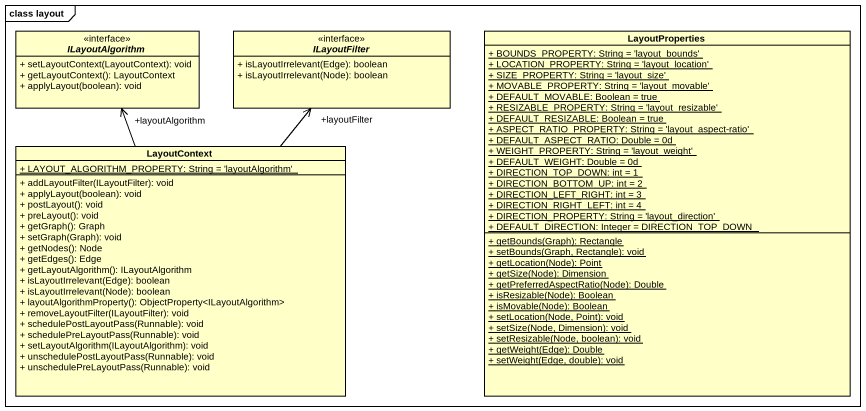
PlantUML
@startuml
mainframe class layout
hide circle
hide empty members
skinparam classAttributeIconSize 0
interface ILayoutAlgorithm <<interface>> #FFFFC8 {
  + setLayoutContext(LayoutContext): void
  + getLayoutContext(): LayoutContext
  + applyLayout(boolean): void
}
interface ILayoutFilter <<interface>> #FFFFC8 {
  + isLayoutIrrelevant(Edge): boolean
  + isLayoutIrrelevant(Node): boolean
}
class LayoutProperties #FFFFC8 {
  {static} + BOUNDS_PROPERTY: String = 'layout_bounds'
  {static} + LOCATION_PROPERTY: String = 'layout_location'
  {static} + SIZE_PROPERTY: String = 'layout_size'
  {static} + MOVABLE_PROPERTY: String = 'layout_movable'
  {static} + DEFAULT_MOVABLE: Boolean = true
  {static} + RESIZABLE_PROPERTY: String = 'layout_resizable'
  {static} + DEFAULT_RESIZABLE: Boolean = true
  {static} + ASPECT_RATIO_PROPERTY: String = 'layout_aspect-ratio'
  {static} + DEFAULT_ASPECT_RATIO: Double = 0d
  {static} + WEIGHT_PROPERTY: String = 'layout_weight'
  {static} + DEFAULT_WEIGHT: Double = 0d
  {static} + DIRECTION_TOP_DOWN: int = 1
  {static} + DIRECTION_BOTTOM_UP: int = 2
  {static} + DIRECTION_LEFT_RIGHT: int = 3
  {static} + DIRECTION_RIGHT_LEFT: int = 4
  {static} + DIRECTION_PROPERTY: String = 'layout_direction'
  {static} + DEFAULT_DIRECTION: Integer = DIRECTION_TOP_DOWN
  {static} + getBounds(Graph): Rectangle
  {static} + setBounds(Graph, Rectangle): void
  {static} + getLocation(Node): Point
  {static} + getSize(Node): Dimension
  {static} + getPreferredAspectRatio(Node): Double
  {static} + isResizable(Node): Boolean
  {static} + isMovable(Node): Boolean
  {static} + setLocation(Node, Point): void
  {static} + setSize(Node, Dimension): void
  {static} + setResizable(Node, boolean): void
  {static} + getWeight(Edge): Double
  {static} + setWeight(Edge, double): void
}
class LayoutContext #FFFFC8 {
  {static} + LAYOUT_ALGORITHM_PROPERTY: String = 'layoutAlgorithm'
  + addLayoutFilter(ILayoutFilter): void
  + applyLayout(boolean): void
  + postLayout(): void
  + preLayout(): void
  + getGraph(): Graph
  + setGraph(Graph): void
  + getNodes(): Node
  + getEdges(): Edge
  + getLayoutAlgorithm(): ILayoutAlgorithm
  + isLayoutIrrelevant(Edge): boolean
  + isLayoutIrrelevant(Node): boolean
  + layoutAlgorithmProperty(): ObjectProperty<ILayoutAlgorithm>
  + removeLayoutFilter(ILayoutFilter): void
  + schedulePostLayoutPass(Runnable): void
  + schedulePreLayoutPass(Runnable): void
  + setLayoutAlgorithm(ILayoutAlgorithm): void
  + unschedulePostLayoutPass(Runnable): void
  + unschedulePreLayoutPass(Runnable): void
}
LayoutContext -up-> "+layoutAlgorithm" ILayoutAlgorithm
LayoutContext -up-> "+layoutFilter" ILayoutFilter
@enduml
